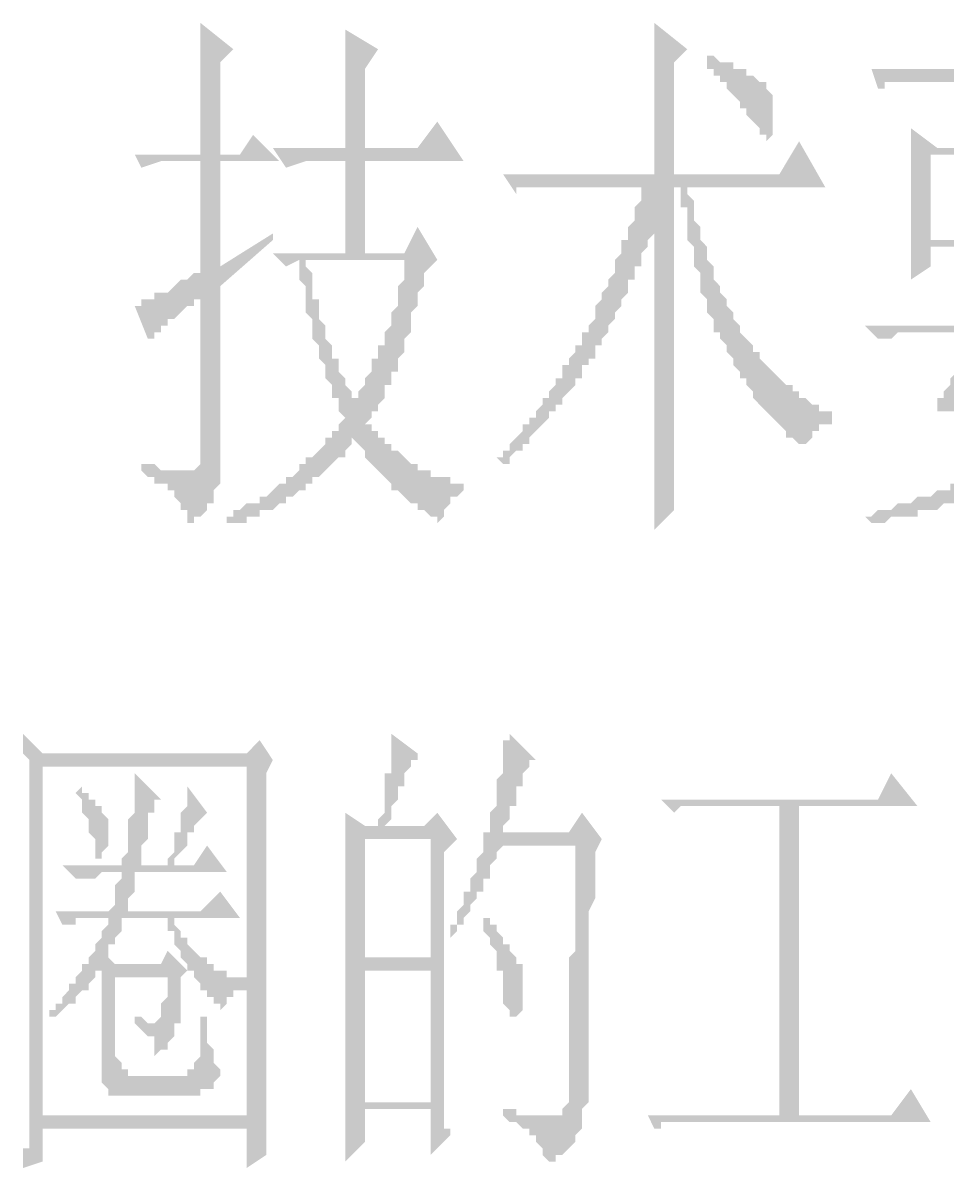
# Model space of a CAD drawing. Header units: millimetres. Extents: x 0 to 275, y 0 to 194.
# Drawn here: x 205.99 to 214.92, y 119.3 to 130.34 of the extents above; entities that cross this region are included whole.
import ezdxf

# ---------------------------------------------------------------- set-up
doc = ezdxf.new("R2010")
doc.units = ezdxf.units.MM

msp = doc.modelspace()

# ---------------------------------------------------------------- hatches: boundary and pattern name
h = msp.add_hatch(color=0)
h.paths.add_polyline_path([(209.9945, 128.058333), (209.804, 128.375833), (209.677, 128.121833), (209.296, 128.121833), (209.296, 129.010833), (210.2485, 129.010833), (209.9945, 129.391833), (209.804, 129.137833), (209.296, 129.137833), (209.296, 129.899833), (209.423, 130.090333), (209.1055, 130.280833), (209.1055, 130.217333), (209.1055, 130.153833), (209.1055, 130.090333), (209.1055, 130.026833), (209.1055, 129.963333), (209.1055, 129.899833), (209.1055, 129.836333), (209.1055, 129.772833), (209.1055, 129.709333), (209.1055, 129.645833), (209.1055, 129.582333), (209.1055, 129.518833), (209.1055, 129.455333), (209.1055, 129.391833), (209.1055, 129.328333), (209.1055, 129.264833), (209.1055, 129.201333), (209.1055, 129.137833), (208.407, 129.137833), (208.534, 128.947333), (208.7245, 129.010833), (209.1055, 129.010833), (209.1055, 128.121833), (208.407, 128.121833), (208.534, 127.994833), (208.661, 128.058333), (208.661, 127.994833), (208.661, 127.931333), (208.661, 127.867833), (208.7245, 127.804333), (208.7245, 127.740833), (208.7245, 127.677333), (208.7245, 127.613833), (208.7245, 127.550333), (208.788, 127.486833), (208.788, 127.423333), (208.788, 127.359833), (208.788, 127.296333), (208.8515, 127.232833), (208.8515, 127.169333), (208.8515, 127.105833), (208.915, 127.042333), (208.915, 126.978833), (208.915, 126.915333), (208.9785, 126.851833), (208.9785, 126.788333), (208.9785, 126.724833), (209.042, 126.724833), (209.042, 126.661333), (209.042, 126.597833), (209.1055, 126.534333), (209.042, 126.470833), (209.042, 126.407333), (208.9785, 126.407333), (208.9785, 126.343833), (208.915, 126.343833), (208.915, 126.280333), (208.8515, 126.216833), (208.788, 126.153333), (208.7245, 126.153333), (208.7245, 126.089833), (208.661, 126.089833), (208.661, 126.026333), (208.5975, 125.962833), (208.534, 125.962833), (208.534, 125.899333), (208.4705, 125.899333), (208.407, 125.835833), (208.3435, 125.772333), (208.28, 125.772333), (208.28, 125.708833), (208.2165, 125.708833), (208.153, 125.708833), (208.0895, 125.645333), (208.026, 125.645333), (208.026, 125.581833), (207.9625, 125.581833), (207.9625, 125.518333), (208.026, 125.518333), (208.0895, 125.518333), (208.153, 125.518333), (208.153, 125.581833), (208.2165, 125.581833), (208.28, 125.581833), (208.28, 125.645333), (208.3435, 125.645333), (208.407, 125.645333), (208.4705, 125.708833), (208.534, 125.708833), (208.534, 125.772333), (208.5975, 125.772333), (208.661, 125.835833), (208.7245, 125.835833), (208.7245, 125.899333), (208.788, 125.899333), (208.788, 125.962833), (208.8515, 125.962833), (208.915, 126.026333), (208.9785, 126.089833), (209.042, 126.153333), (209.1055, 126.153333), (209.1055, 126.216833), (209.169, 126.280333), (209.169, 126.343833), (209.2325, 126.280333), (209.296, 126.216833), (209.296, 126.153333), (209.3595, 126.089833), (209.423, 126.026333), (209.4865, 125.962833), (209.55, 125.899333), (209.55, 125.835833), (209.6135, 125.835833), (209.677, 125.772333), (209.7405, 125.708833), (209.804, 125.708833), (209.804, 125.645333), (209.8675, 125.645333), (209.931, 125.581833), (209.9945, 125.581833), (209.9945, 125.518333), (210.058, 125.581833), (210.058, 125.645333), (210.1215, 125.708833), (210.1215, 125.772333), (210.185, 125.772333), (210.2485, 125.835833), (210.2485, 125.899333), (210.185, 125.899333), (210.1215, 125.899333), (210.1215, 125.962833), (210.058, 125.962833), (209.9945, 125.962833), (209.931, 125.962833), (209.931, 126.026333), (209.8675, 126.026333), (209.804, 126.026333), (209.804, 126.089833), (209.7405, 126.089833), (209.677, 126.153333), (209.6135, 126.216833), (209.55, 126.216833), (209.55, 126.280333), (209.4865, 126.280333), (209.4865, 126.343833), (209.423, 126.343833), (209.423, 126.407333), (209.3595, 126.407333), (209.3595, 126.470833), (209.296, 126.470833), (209.3595, 126.534333), (209.3595, 126.597833), (209.423, 126.597833), (209.423, 126.661333), (209.4865, 126.724833), (209.4865, 126.788333), (209.4865, 126.851833), (209.55, 126.851833), (209.55, 126.915333), (209.55, 126.978833), (209.6135, 126.978833), (209.6135, 127.042333), (209.6135, 127.105833), (209.677, 127.169333), (209.677, 127.232833), (209.677, 127.296333), (209.7405, 127.359833), (209.7405, 127.423333), (209.7405, 127.486833), (209.7405, 127.550333), (209.804, 127.613833), (209.804, 127.677333), (209.804, 127.740833), (209.8675, 127.804333), (209.8675, 127.867833), (209.8675, 127.931333)])
h.paths.add_polyline_path([(208.7245, 128.058333), (209.677, 128.058333), (209.677, 127.994833), (209.677, 127.931333), (209.677, 127.867833), (209.6135, 127.804333), (209.6135, 127.740833), (209.6135, 127.677333), (209.6135, 127.613833), (209.55, 127.550333), (209.55, 127.486833), (209.55, 127.423333), (209.4865, 127.359833), (209.4865, 127.296333), (209.4865, 127.232833), (209.423, 127.232833), (209.423, 127.169333), (209.423, 127.105833), (209.3595, 127.105833), (209.3595, 127.042333), (209.3595, 126.978833), (209.296, 126.915333), (209.296, 126.851833), (209.2325, 126.788333), (209.2325, 126.724833), (209.169, 126.724833), (209.169, 126.788333), (209.1055, 126.851833), (209.1055, 126.915333), (209.042, 126.978833), (209.042, 127.042333), (209.042, 127.105833), (208.9785, 127.105833), (208.9785, 127.169333), (208.9785, 127.232833), (208.915, 127.296333), (208.915, 127.359833), (208.915, 127.423333), (208.8515, 127.486833), (208.8515, 127.550333), (208.8515, 127.613833), (208.8515, 127.677333), (208.788, 127.677333), (208.788, 127.740833), (208.788, 127.804333), (208.788, 127.867833), (208.788, 127.931333), (208.7245, 127.994833)])
h.paths.add_polyline_path([(207.0735, 127.613833), (207.2005, 127.296333), (207.264, 127.296333), (207.264, 127.359833), (207.3275, 127.359833), (207.3275, 127.423333), (207.391, 127.423333), (207.391, 127.486833), (207.4545, 127.486833), (207.518, 127.550333), (207.5815, 127.613833), (207.645, 127.613833), (207.645, 127.677333), (207.7085, 127.677333), (207.7085, 126.153333), (207.7085, 126.089833), (207.645, 126.026333), (207.5815, 126.026333), (207.518, 126.026333), (207.4545, 126.026333), (207.391, 126.026333), (207.3275, 126.026333), (207.264, 126.089833), (207.2005, 126.089833), (207.137, 126.089833), (207.137, 126.026333), (207.2005, 125.962833), (207.264, 125.962833), (207.264, 125.899333), (207.3275, 125.899333), (207.391, 125.899333), (207.391, 125.835833), (207.4545, 125.835833), (207.4545, 125.772333), (207.518, 125.708833), (207.518, 125.645333), (207.5815, 125.645333), (207.5815, 125.581833), (207.5815, 125.518333), (207.645, 125.518333), (207.645, 125.581833), (207.7085, 125.581833), (207.772, 125.645333), (207.772, 125.708833), (207.8355, 125.708833), (207.8355, 125.772333), (207.8355, 125.835833), (207.899, 125.899333), (207.899, 125.962833), (207.899, 126.026333), (207.899, 126.089833), (207.899, 127.804333), (208.407, 128.248833), (208.407, 128.312333), (207.899, 127.994833), (207.899, 129.010833), (208.4705, 129.010833), (208.2165, 129.264833), (208.0895, 129.074333), (207.899, 129.074333), (207.899, 129.963333), (208.026, 130.090333), (207.7085, 130.344333), (207.7085, 130.280833), (207.7085, 130.217333), (207.7085, 130.153833), (207.7085, 130.090333), (207.7085, 130.026833), (207.7085, 129.963333), (207.7085, 129.899833), (207.7085, 129.836333), (207.7085, 129.772833), (207.7085, 129.709333), (207.7085, 129.645833), (207.7085, 129.582333), (207.7085, 129.518833), (207.7085, 129.455333), (207.7085, 129.391833), (207.7085, 129.328333), (207.7085, 129.264833), (207.7085, 129.201333), (207.7085, 129.137833), (207.7085, 129.074333), (207.0735, 129.074333), (207.137, 128.947333), (207.3275, 129.010833), (207.7085, 129.010833), (207.7085, 127.931333), (207.645, 127.931333), (207.5815, 127.867833), (207.518, 127.867833), (207.4545, 127.804333), (207.391, 127.740833), (207.3275, 127.740833), (207.264, 127.740833), (207.264, 127.677333), (207.2005, 127.677333), (207.137, 127.677333), (207.137, 127.613833)])
h = msp.add_hatch(color=0)
h.paths.add_polyline_path([(212.598, 129.963333), (212.598, 129.899833), (212.6615, 129.899833), (212.6615, 129.836333), (212.725, 129.836333), (212.725, 129.772833), (212.7885, 129.772833), (212.7885, 129.709333), (212.852, 129.645833), (212.9155, 129.582333), (212.9155, 129.518833), (212.979, 129.518833), (212.979, 129.455333), (213.0425, 129.391833), (213.106, 129.328333), (213.106, 129.264833), (213.1695, 129.264833), (213.1695, 129.201333), (213.233, 129.264833), (213.233, 129.328333), (213.233, 129.391833), (213.233, 129.455333), (213.233, 129.518833), (213.233, 129.582333), (213.233, 129.645833), (213.1695, 129.709333), (213.1695, 129.772833), (213.106, 129.772833), (213.0425, 129.836333), (212.979, 129.836333), (212.979, 129.899833), (212.9155, 129.899833), (212.852, 129.899833), (212.852, 129.963333), (212.7885, 129.963333), (212.725, 129.963333), (212.6615, 130.026833), (212.598, 130.026833)])
h.paths.add_polyline_path([(212.09, 128.883833), (210.6295, 128.883833), (210.7565, 128.693333), (210.7565, 128.756833), (210.82, 128.756833), (210.8835, 128.756833), (210.947, 128.756833), (211.0105, 128.756833), (211.963, 128.756833), (211.963, 128.693333), (211.963, 128.629833), (211.8995, 128.566333), (211.8995, 128.502833), (211.8995, 128.439333), (211.836, 128.375833), (211.836, 128.312333), (211.836, 128.248833), (211.7725, 128.248833), (211.7725, 128.185333), (211.7725, 128.121833), (211.709, 128.058333), (211.709, 127.994833), (211.709, 127.931333), (211.6455, 127.867833), (211.6455, 127.804333), (211.582, 127.740833), (211.582, 127.677333), (211.5185, 127.613833), (211.5185, 127.550333), (211.5185, 127.486833), (211.455, 127.423333), (211.455, 127.359833), (211.3915, 127.359833), (211.3915, 127.296333), (211.3915, 127.232833), (211.328, 127.232833), (211.328, 127.169333), (211.2645, 127.105833), (211.2645, 127.042333), (211.201, 127.042333), (211.201, 126.978833), (211.201, 126.915333), (211.1375, 126.915333), (211.1375, 126.851833), (211.074, 126.788333), (211.074, 126.724833), (211.0105, 126.724833), (211.0105, 126.661333), (210.947, 126.597833), (210.947, 126.534333), (210.8835, 126.534333), (210.8835, 126.470833), (210.82, 126.470833), (210.82, 126.407333), (210.7565, 126.343833), (210.693, 126.280333), (210.693, 126.216833), (210.6295, 126.216833), (210.6295, 126.153333), (210.566, 126.153333), (210.6295, 126.089833), (210.693, 126.089833), (210.693, 126.153333), (210.7565, 126.216833), (210.82, 126.216833), (210.82, 126.280333), (210.8835, 126.280333), (210.8835, 126.343833), (210.947, 126.407333), (211.0105, 126.470833), (211.074, 126.534333), (211.074, 126.597833), (211.1375, 126.597833), (211.1375, 126.661333), (211.201, 126.661333), (211.201, 126.724833), (211.2645, 126.788333), (211.328, 126.851833), (211.328, 126.915333), (211.3915, 126.915333), (211.3915, 126.978833), (211.3915, 127.042333), (211.455, 127.042333), (211.455, 127.105833), (211.5185, 127.105833), (211.5185, 127.169333), (211.5185, 127.232833), (211.582, 127.232833), (211.582, 127.296333), (211.6455, 127.359833), (211.6455, 127.423333), (211.709, 127.486833), (211.709, 127.550333), (211.7725, 127.613833), (211.7725, 127.677333), (211.836, 127.740833), (211.836, 127.804333), (211.836, 127.867833), (211.8995, 127.867833), (211.8995, 127.931333), (211.8995, 127.994833), (211.963, 127.994833), (211.963, 128.058333), (211.963, 128.121833), (212.0265, 128.185333), (212.0265, 128.248833), (212.09, 128.312333), (212.09, 128.375833), (212.09, 128.248833), (212.09, 128.185333), (212.09, 128.121833), (212.09, 128.058333), (212.09, 127.994833), (212.09, 127.931333), (212.09, 127.867833), (212.09, 127.804333), (212.09, 127.740833), (212.09, 127.677333), (212.09, 127.613833), (212.09, 127.550333), (212.09, 127.486833), (212.09, 127.423333), (212.09, 127.359833), (212.09, 127.296333), (212.09, 127.232833), (212.09, 127.169333), (212.09, 127.105833), (212.09, 127.042333), (212.09, 126.978833), (212.09, 126.915333), (212.09, 126.851833), (212.09, 126.788333), (212.09, 126.724833), (212.09, 126.661333), (212.09, 126.597833), (212.09, 126.534333), (212.09, 126.470833), (212.09, 126.407333), (212.09, 126.343833), (212.09, 126.280333), (212.09, 126.216833), (212.09, 126.153333), (212.09, 126.089833), (212.09, 126.026333), (212.09, 125.962833), (212.09, 125.899333), (212.09, 125.835833), (212.09, 125.772333), (212.09, 125.708833), (212.09, 125.645333), (212.09, 125.581833), (212.09, 125.518333), (212.09, 125.454833), (212.2805, 125.645333), (212.2805, 125.708833), (212.2805, 125.772333), (212.2805, 125.835833), (212.2805, 125.899333), (212.2805, 125.962833), (212.2805, 126.026333), (212.2805, 126.089833), (212.2805, 126.153333), (212.2805, 126.216833), (212.2805, 126.280333), (212.2805, 126.343833), (212.2805, 126.407333), (212.2805, 126.470833), (212.2805, 126.534333), (212.2805, 126.597833), (212.2805, 126.661333), (212.2805, 126.724833), (212.2805, 126.788333), (212.2805, 126.851833), (212.2805, 126.915333), (212.2805, 126.978833), (212.2805, 127.042333), (212.2805, 127.105833), (212.2805, 127.232833), (212.2805, 127.296333), (212.2805, 127.359833), (212.2805, 127.423333), (212.2805, 127.486833), (212.2805, 127.550333), (212.2805, 127.613833), (212.2805, 127.677333), (212.2805, 127.804333), (212.2805, 127.867833), (212.2805, 127.931333), (212.2805, 127.994833), (212.2805, 128.121833), (212.2805, 128.185333), (212.2805, 128.248833), (212.2805, 128.375833), (212.2805, 128.439333), (212.2805, 128.502833), (212.2805, 128.629833), (212.2805, 128.693333), (212.2805, 128.756833), (212.344, 128.756833), (212.344, 128.693333), (212.344, 128.629833), (212.344, 128.566333), (212.4075, 128.566333), (212.4075, 128.502833), (212.4075, 128.439333), (212.4075, 128.375833), (212.4075, 128.312333), (212.4075, 128.248833), (212.471, 128.185333), (212.471, 128.121833), (212.471, 128.058333), (212.471, 127.994833), (212.5345, 127.931333), (212.5345, 127.867833), (212.5345, 127.804333), (212.5345, 127.740833), (212.598, 127.677333), (212.598, 127.613833), (212.598, 127.550333), (212.6615, 127.486833), (212.6615, 127.423333), (212.6615, 127.359833), (212.725, 127.359833), (212.725, 127.296333), (212.7885, 127.232833), (212.7885, 127.169333), (212.852, 127.105833), (212.852, 127.042333), (212.9155, 126.978833), (212.9155, 126.915333), (212.979, 126.915333), (212.979, 126.851833), (213.0425, 126.788333), (213.0425, 126.724833), (213.106, 126.661333), (213.1695, 126.597833), (213.233, 126.534333), (213.2965, 126.470833), (213.36, 126.407333), (213.36, 126.343833), (213.4235, 126.343833), (213.487, 126.280333), (213.5505, 126.280333), (213.5505, 126.216833), (213.5505, 126.280333), (213.614, 126.343833), (213.614, 126.407333), (213.6775, 126.407333), (213.6775, 126.470833), (213.741, 126.470833), (213.8045, 126.470833), (213.8045, 126.534333), (213.8045, 126.597833), (213.741, 126.597833), (213.6775, 126.597833), (213.6775, 126.661333), (213.614, 126.661333), (213.5505, 126.724833), (213.487, 126.724833), (213.487, 126.788333), (213.4235, 126.788333), (213.4235, 126.851833), (213.36, 126.851833), (213.2965, 126.915333), (213.233, 126.978833), (213.1695, 127.042333), (213.106, 127.105833), (213.106, 127.169333), (213.0425, 127.169333), (213.0425, 127.232833), (212.979, 127.296333), (212.9155, 127.359833), (212.9155, 127.423333), (212.852, 127.486833), (212.852, 127.550333), (212.7885, 127.613833), (212.7885, 127.677333), (212.725, 127.740833), (212.725, 127.804333), (212.6615, 127.867833), (212.6615, 127.931333), (212.6615, 127.994833), (212.598, 128.058333), (212.598, 128.121833), (212.598, 128.185333), (212.5345, 128.248833), (212.5345, 128.312333), (212.5345, 128.375833), (212.471, 128.439333), (212.471, 128.502833), (212.471, 128.566333), (212.471, 128.629833), (212.4075, 128.693333), (212.4075, 128.756833), (213.741, 128.756833), (213.487, 129.201333), (213.2965, 128.883833), (212.2805, 128.883833), (212.2805, 129.963333), (212.4075, 130.090333), (212.09, 130.344333), (212.09, 130.280833), (212.09, 130.217333), (212.09, 130.153833), (212.09, 130.090333), (212.09, 130.026833), (212.09, 129.963333), (212.09, 129.899833), (212.09, 129.836333), (212.09, 129.772833), (212.09, 129.709333), (212.09, 129.645833), (212.09, 129.582333), (212.09, 129.518833), (212.09, 129.455333), (212.09, 129.391833), (212.09, 129.328333), (212.09, 129.264833), (212.09, 129.201333), (212.09, 129.137833), (212.09, 129.074333), (212.09, 129.010833), (212.09, 128.947333)])
h = msp.add_hatch(color=0)
h.paths.add_polyline_path([(215.4555, 129.772833), (215.9635, 129.772833), (215.9635, 129.137833), (215.4555, 129.137833)])
h.paths.add_polyline_path([(214.757, 129.074333), (215.265, 129.074333), (215.265, 128.248833), (214.757, 128.248833)])
h.paths.add_polyline_path([(215.4555, 129.074333), (215.9635, 129.074333), (215.9635, 128.248833), (215.4555, 128.248833)])
h.paths.add_polyline_path([(216.154, 129.074333), (216.662, 129.074333), (216.662, 128.248833), (216.154, 128.248833)])
h.paths.add_polyline_path([(214.1855, 129.899833), (214.249, 129.709333), (214.3125, 129.709333), (214.3125, 129.772833), (214.376, 129.772833), (214.4395, 129.772833), (214.503, 129.772833), (214.5665, 129.772833), (215.265, 129.772833), (215.265, 129.137833), (214.8205, 129.137833), (214.5665, 129.328333), (214.5665, 129.264833), (214.5665, 129.201333), (214.5665, 129.137833), (214.5665, 129.074333), (214.5665, 129.010833), (214.5665, 128.947333), (214.5665, 128.883833), (214.5665, 128.820333), (214.5665, 128.756833), (214.5665, 128.693333), (214.5665, 128.629833), (214.5665, 128.566333), (214.5665, 128.502833), (214.5665, 128.439333), (214.5665, 128.375833), (214.5665, 128.312333), (214.5665, 128.248833), (214.5665, 128.185333), (214.5665, 128.121833), (214.5665, 128.058333), (214.5665, 127.994833), (214.5665, 127.931333), (214.5665, 127.867833), (214.757, 127.994833), (214.757, 128.185333), (216.662, 128.185333), (216.662, 127.931333), (216.8525, 128.058333), (216.8525, 128.121833), (216.8525, 128.185333), (216.8525, 128.248833), (216.8525, 128.312333), (216.8525, 128.375833), (216.8525, 128.439333), (216.8525, 128.502833), (216.8525, 128.566333), (216.8525, 128.629833), (216.8525, 128.693333), (216.8525, 128.756833), (216.8525, 128.820333), (216.8525, 128.883833), (216.8525, 128.947333), (216.9795, 129.074333), (216.7255, 129.391833), (216.5985, 129.137833), (216.154, 129.137833), (216.154, 129.772833), (217.2335, 129.772833), (216.916, 130.217333), (216.7255, 129.899833)])
h.paths.add_polyline_path([(215.3285, 127.359833), (216.2175, 127.359833), (216.2175, 127.296333), (216.154, 127.232833), (216.154, 127.169333), (216.154, 127.105833), (216.0905, 127.042333), (216.0905, 126.978833), (216.0905, 126.915333), (216.027, 126.915333), (216.027, 126.851833), (216.027, 126.788333), (215.9635, 126.788333), (215.9635, 126.724833), (215.9635, 126.661333), (215.9, 126.661333), (215.9, 126.597833), (215.8365, 126.534333), (215.773, 126.597833), (215.7095, 126.597833), (215.646, 126.597833), (215.5825, 126.597833), (215.519, 126.597833), (215.4555, 126.597833), (215.392, 126.597833), (215.392, 126.661333), (215.3285, 126.661333), (215.265, 126.661333), (215.2015, 126.661333), (215.138, 126.661333), (215.0745, 126.661333), (215.0745, 126.724833), (215.0745, 126.788333), (215.138, 126.851833), (215.138, 126.915333), (215.2015, 126.915333), (215.2015, 126.978833), (215.2015, 127.042333), (215.265, 127.105833), (215.265, 127.169333), (215.3285, 127.232833), (215.3285, 127.296333)])
h.paths.add_polyline_path([(215.392, 128.121833), (215.392, 128.058333), (215.3285, 127.994833), (215.3285, 127.931333), (215.3285, 127.867833), (215.3285, 127.804333), (215.265, 127.740833), (215.265, 127.677333), (215.265, 127.613833), (215.2015, 127.550333), (215.2015, 127.486833), (215.2015, 127.423333), (214.122, 127.423333), (214.249, 127.296333), (214.3125, 127.296333), (214.376, 127.296333), (214.4395, 127.359833), (214.503, 127.359833), (215.138, 127.359833), (215.138, 127.296333), (215.0745, 127.232833), (215.0745, 127.169333), (215.011, 127.105833), (215.011, 127.042333), (215.011, 126.978833), (214.9475, 126.915333), (214.9475, 126.851833), (214.884, 126.788333), (214.884, 126.724833), (214.8205, 126.724833), (214.8205, 126.661333), (214.8205, 126.597833), (214.884, 126.597833), (214.9475, 126.597833), (215.011, 126.597833), (215.011, 126.534333), (215.0745, 126.534333), (215.138, 126.534333), (215.2015, 126.534333), (215.265, 126.534333), (215.3285, 126.470833), (215.392, 126.470833), (215.4555, 126.470833), (215.519, 126.470833), (215.5825, 126.470833), (215.646, 126.407333), (215.7095, 126.407333), (215.773, 126.407333), (215.7095, 126.407333), (215.7095, 126.343833), (215.646, 126.343833), (215.646, 126.280333), (215.5825, 126.280333), (215.5825, 126.216833), (215.519, 126.216833), (215.4555, 126.153333), (215.392, 126.089833), (215.3285, 126.089833), (215.265, 126.026333), (215.2015, 126.026333), (215.2015, 125.962833), (215.138, 125.962833), (215.0745, 125.962833), (215.0745, 125.899333), (215.011, 125.899333), (214.9475, 125.899333), (214.9475, 125.835833), (214.884, 125.835833), (214.8205, 125.835833), (214.757, 125.772333), (214.6935, 125.772333), (214.63, 125.772333), (214.5665, 125.708833), (214.503, 125.708833), (214.4395, 125.708833), (214.376, 125.645333), (214.3125, 125.645333), (214.249, 125.645333), (214.1855, 125.581833), (214.122, 125.581833), (214.1855, 125.518333), (214.249, 125.518333), (214.3125, 125.518333), (214.376, 125.581833), (214.4395, 125.581833), (214.503, 125.581833), (214.5665, 125.581833), (214.63, 125.581833), (214.63, 125.645333), (214.6935, 125.645333), (214.757, 125.645333), (214.8205, 125.645333), (214.884, 125.708833), (214.9475, 125.708833), (215.011, 125.708833), (215.0745, 125.708833), (215.0745, 125.772333), (215.138, 125.772333), (215.2015, 125.772333), (215.265, 125.835833), (215.3285, 125.835833), (215.392, 125.899333), (215.4555, 125.899333), (215.519, 125.899333), (215.519, 125.962833), (215.5825, 125.962833), (215.646, 126.026333), (215.7095, 126.026333), (215.7095, 126.089833), (215.773, 126.089833), (215.8365, 126.153333), (215.8365, 126.216833), (215.9, 126.216833), (215.9635, 126.280333), (216.027, 126.280333), (216.027, 126.216833), (216.0905, 126.216833), (216.154, 126.153333), (216.2175, 126.153333), (216.281, 126.089833), (216.3445, 126.089833), (216.408, 126.026333), (216.4715, 126.026333), (216.4715, 125.962833), (216.535, 125.962833), (216.5985, 125.899333), (216.662, 125.835833), (216.7255, 125.772333), (216.789, 125.772333), (216.789, 125.708833), (216.8525, 125.708833), (216.8525, 125.645333), (216.916, 125.645333), (216.916, 125.708833), (216.916, 125.772333), (216.916, 125.835833), (216.916, 125.899333), (216.916, 125.962833), (216.916, 126.026333), (216.8525, 126.089833), (216.789, 126.153333), (216.7255, 126.216833), (216.662, 126.216833), (216.662, 126.280333), (216.5985, 126.280333), (216.535, 126.280333), (216.4715, 126.343833), (216.408, 126.343833), (216.3445, 126.407333), (216.281, 126.407333), (216.2175, 126.407333), (216.2175, 126.470833), (216.154, 126.470833), (216.0905, 126.470833), (216.0905, 126.534333), (216.0905, 126.597833), (216.154, 126.597833), (216.154, 126.661333), (216.2175, 126.724833), (216.2175, 126.788333), (216.281, 126.851833), (216.281, 126.915333), (216.281, 126.978833), (216.3445, 127.042333), (216.3445, 127.105833), (216.408, 127.169333), (216.408, 127.232833), (216.408, 127.296333), (216.408, 127.359833), (217.297, 127.359833), (216.9795, 127.740833), (216.7255, 127.423333), (215.392, 127.423333), (215.392, 127.486833), (215.4555, 127.550333), (215.4555, 127.613833), (215.519, 127.677333), (215.519, 127.740833), (215.5825, 127.804333), (215.646, 127.867833)])
h = msp.add_hatch(color=0)
h.paths.add_polyline_path([(205.994, 123.486333), (205.994, 123.422833), (205.994, 123.359333), (205.994, 123.295833), (206.0575, 123.232333), (206.0575, 123.168833), (206.0575, 123.105333), (206.0575, 123.041833), (206.0575, 122.978333), (206.0575, 122.914833), (206.0575, 122.851333), (206.0575, 119.993833), (206.0575, 119.930333), (206.0575, 119.866833), (206.0575, 119.803333), (206.0575, 119.739833), (206.0575, 119.676333), (206.0575, 119.612833), (206.0575, 119.549333), (206.0575, 119.485833), (205.994, 119.485833), (205.994, 119.422333), (205.994, 119.358833), (205.994, 119.295333), (206.1845, 119.358833), (206.1845, 119.676333), (208.153, 119.676333), (208.153, 119.295333), (208.3435, 119.422333), (208.3435, 119.485833), (208.3435, 119.549333), (208.3435, 119.612833), (208.3435, 119.676333), (208.3435, 119.739833), (208.3435, 119.803333), (208.3435, 119.866833), (208.3435, 119.930333), (208.3435, 119.993833), (208.3435, 123.105333), (208.407, 123.232333), (208.28, 123.422833), (208.153, 123.295833), (206.1845, 123.295833)])
h.paths.add_polyline_path([(206.1845, 123.168833), (208.153, 123.168833), (208.153, 119.803333), (206.1845, 119.803333)])
h.paths.add_polyline_path([(206.5655, 122.978333), (206.502, 122.914833), (206.5655, 122.851333), (206.5655, 122.787833), (206.5655, 122.724333), (206.629, 122.660833), (206.629, 122.597333), (206.629, 122.533833), (206.6925, 122.470333), (206.6925, 122.406833), (206.6925, 122.343333), (206.6925, 122.279833), (206.756, 122.279833), (206.756, 122.343333), (206.8195, 122.406833), (206.8195, 122.470333), (206.8195, 122.533833), (206.8195, 122.597333), (206.8195, 122.660833), (206.756, 122.724333), (206.756, 122.787833), (206.6925, 122.787833), (206.6925, 122.851333), (206.629, 122.851333), (206.629, 122.914833), (206.5655, 122.914833)])
h.paths.add_polyline_path([(206.8195, 121.771833), (206.3115, 121.771833), (206.375, 121.644833), (206.4385, 121.644833), (206.502, 121.644833), (206.502, 121.708333), (206.5655, 121.708333), (206.629, 121.708333), (206.8195, 121.708333), (206.8195, 121.644833), (206.756, 121.581333), (206.756, 121.517833), (206.6925, 121.454333), (206.6925, 121.390833), (206.629, 121.327333), (206.629, 121.263833), (206.5655, 121.263833), (206.5655, 121.200333), (206.502, 121.136833), (206.502, 121.073333), (206.4385, 121.073333), (206.4385, 121.009833), (206.375, 120.946333), (206.375, 120.882833), (206.3115, 120.882833), (206.3115, 120.819333), (206.248, 120.819333), (206.248, 120.755833), (206.3115, 120.755833), (206.375, 120.819333), (206.4385, 120.882833), (206.502, 120.882833), (206.502, 120.946333), (206.5655, 121.009833), (206.629, 121.009833), (206.629, 121.073333), (206.6925, 121.136833), (206.6925, 121.200333), (206.756, 121.200333), (206.756, 120.374833), (206.756, 120.311333), (206.756, 120.247833), (206.756, 120.184333), (206.756, 120.120833), (206.8195, 120.057333), (206.8195, 119.993833), (206.883, 119.993833), (207.645, 119.993833), (207.7085, 119.993833), (207.7085, 120.057333), (207.772, 120.057333), (207.8355, 120.057333), (207.8355, 120.120833), (207.899, 120.184333), (207.899, 120.247833), (207.8355, 120.311333), (207.8355, 120.374833), (207.8355, 120.438333), (207.772, 120.501833), (207.772, 120.565333), (207.772, 120.628833), (207.772, 120.692333), (207.772, 120.755833), (207.7085, 120.755833), (207.7085, 120.692333), (207.7085, 120.628833), (207.7085, 120.565333), (207.7085, 120.501833), (207.7085, 120.438333), (207.7085, 120.374833), (207.645, 120.311333), (207.645, 120.247833), (207.5815, 120.247833), (207.5815, 120.184333), (207.01, 120.184333), (207.01, 120.247833), (206.9465, 120.247833), (206.9465, 120.311333), (206.883, 120.374833), (206.883, 120.438333), (206.883, 121.136833), (207.391, 121.136833), (207.391, 121.073333), (207.391, 121.009833), (207.391, 120.946333), (207.3275, 120.882833), (207.3275, 120.819333), (207.3275, 120.755833), (207.264, 120.692333), (207.2005, 120.692333), (207.137, 120.755833), (207.0735, 120.755833), (207.0735, 120.692333), (207.137, 120.628833), (207.2005, 120.565333), (207.264, 120.565333), (207.264, 120.501833), (207.264, 120.438333), (207.264, 120.374833), (207.3275, 120.438333), (207.391, 120.438333), (207.391, 120.501833), (207.4545, 120.565333), (207.4545, 120.628833), (207.4545, 120.692333), (207.518, 120.692333), (207.518, 120.755833), (207.518, 120.819333), (207.518, 120.882833), (207.518, 120.946333), (207.518, 121.009833), (207.518, 121.073333), (207.518, 121.136833), (207.5815, 121.200333), (207.391, 121.390833), (207.3275, 121.263833), (206.883, 121.263833), (206.8195, 121.327333), (206.8195, 121.390833), (206.8195, 121.454333), (206.883, 121.454333), (206.883, 121.517833), (206.9465, 121.581333), (206.9465, 121.644833), (206.9465, 121.708333), (207.391, 121.708333), (207.391, 121.644833), (207.391, 121.581333), (207.4545, 121.581333), (207.4545, 121.517833), (207.4545, 121.454333), (207.518, 121.390833), (207.518, 121.327333), (207.5815, 121.263833), (207.5815, 121.200333), (207.645, 121.200333), (207.645, 121.136833), (207.7085, 121.073333), (207.7085, 121.009833), (207.772, 121.009833), (207.772, 120.946333), (207.8355, 120.946333), (207.8355, 120.882833), (207.899, 120.882833), (207.899, 120.819333), (207.9625, 120.882833), (207.9625, 120.946333), (208.026, 120.946333), (208.026, 121.009833), (208.0895, 121.009833), (208.153, 121.009833), (208.153, 121.136833), (208.0895, 121.136833), (208.026, 121.136833), (207.9625, 121.136833), (207.9625, 121.200333), (207.899, 121.200333), (207.8355, 121.200333), (207.8355, 121.263833), (207.772, 121.263833), (207.772, 121.327333), (207.7085, 121.327333), (207.645, 121.390833), (207.5815, 121.454333), (207.5815, 121.517833), (207.518, 121.517833), (207.518, 121.581333), (207.4545, 121.644833), (207.4545, 121.708333), (208.0895, 121.708333), (207.899, 121.962333), (207.7085, 121.771833), (207.01, 121.771833), (207.01, 121.835333), (207.01, 121.898833), (207.0735, 121.962333), (207.0735, 122.025833), (207.0735, 122.089333), (207.0735, 122.152833), (207.9625, 122.152833), (207.772, 122.406833), (207.645, 122.216333), (207.4545, 122.216333), (207.4545, 122.279833), (207.518, 122.343333), (207.5815, 122.406833), (207.5815, 122.470333), (207.5815, 122.533833), (207.645, 122.533833), (207.645, 122.597333), (207.7085, 122.660833), (207.772, 122.724333), (207.5815, 122.978333), (207.5815, 122.914833), (207.5815, 122.851333), (207.5815, 122.787833), (207.518, 122.724333), (207.518, 122.660833), (207.518, 122.597333), (207.518, 122.533833), (207.4545, 122.533833), (207.4545, 122.470333), (207.4545, 122.406833), (207.4545, 122.343333), (207.391, 122.279833), (207.391, 122.216333), (207.137, 122.216333), (207.137, 122.279833), (207.137, 122.343333), (207.137, 122.406833), (207.2005, 122.470333), (207.2005, 122.533833), (207.2005, 122.597333), (207.2005, 122.660833), (207.2005, 122.724333), (207.264, 122.724333), (207.264, 122.787833), (207.264, 122.851333), (207.3275, 122.851333), (207.0735, 123.105333), (207.0735, 123.041833), (207.0735, 122.978333), (207.0735, 122.914833), (207.0735, 122.851333), (207.0735, 122.787833), (207.0735, 122.724333), (207.01, 122.660833), (207.01, 122.597333), (207.01, 122.533833), (207.01, 122.470333), (207.01, 122.406833), (207.01, 122.343333), (206.9465, 122.279833), (206.9465, 122.216333), (206.375, 122.216333), (206.502, 122.089333), (206.5655, 122.089333), (206.629, 122.089333), (206.6925, 122.089333), (206.756, 122.152833), (206.9465, 122.152833), (206.9465, 122.089333), (206.883, 122.025833), (206.883, 121.962333), (206.883, 121.898833), (206.883, 121.835333)])
h = msp.add_hatch(color=0)
h.paths.add_polyline_path([(209.296, 122.470333), (209.931, 122.470333), (209.931, 121.327333), (209.296, 121.327333)])
h.paths.add_polyline_path([(209.296, 121.200333), (209.931, 121.200333), (209.931, 119.930333), (209.296, 119.930333)])
h.paths.add_polyline_path([(210.058, 122.343333), (210.185, 122.470333), (209.9945, 122.724333), (209.8675, 122.597333), (209.4865, 122.597333), (209.55, 122.660833), (209.55, 122.724333), (209.55, 122.787833), (209.6135, 122.851333), (209.6135, 122.914833), (209.6135, 122.978333), (209.677, 122.978333), (209.677, 123.041833), (209.677, 123.105333), (209.7405, 123.168833), (209.7405, 123.232333), (209.804, 123.232333), (209.804, 123.295833), (209.55, 123.486333), (209.55, 123.422833), (209.55, 123.359333), (209.55, 123.295833), (209.55, 123.232333), (209.55, 123.168833), (209.55, 123.105333), (209.4865, 123.105333), (209.4865, 123.041833), (209.4865, 122.978333), (209.4865, 122.914833), (209.4865, 122.851333), (209.4865, 122.787833), (209.4865, 122.724333), (209.423, 122.660833), (209.423, 122.597333), (209.296, 122.597333), (209.1055, 122.724333), (209.1055, 122.660833), (209.1055, 122.597333), (209.1055, 122.533833), (209.1055, 122.470333), (209.1055, 122.406833), (209.1055, 122.343333), (209.1055, 122.279833), (209.1055, 122.216333), (209.1055, 122.152833), (209.1055, 122.089333), (209.1055, 122.025833), (209.1055, 121.962333), (209.1055, 121.898833), (209.1055, 121.835333), (209.1055, 121.771833), (209.1055, 121.708333), (209.1055, 121.644833), (209.1055, 121.581333), (209.1055, 121.517833), (209.1055, 121.454333), (209.1055, 121.390833), (209.1055, 121.327333), (209.1055, 121.263833), (209.1055, 121.200333), (209.1055, 121.136833), (209.1055, 121.073333), (209.1055, 121.009833), (209.1055, 120.946333), (209.1055, 120.882833), (209.1055, 120.819333), (209.1055, 120.755833), (209.1055, 120.692333), (209.1055, 120.628833), (209.1055, 120.565333), (209.1055, 120.501833), (209.1055, 120.438333), (209.1055, 120.374833), (209.1055, 120.311333), (209.1055, 120.247833), (209.1055, 120.184333), (209.1055, 120.120833), (209.1055, 120.057333), (209.1055, 119.993833), (209.1055, 119.930333), (209.1055, 119.866833), (209.1055, 119.803333), (209.1055, 119.739833), (209.1055, 119.676333), (209.1055, 119.612833), (209.1055, 119.549333), (209.1055, 119.485833), (209.1055, 119.422333), (209.1055, 119.358833), (209.296, 119.549333), (209.296, 119.866833), (209.931, 119.866833), (209.931, 119.422333), (210.1215, 119.612833), (210.1215, 119.676333), (210.058, 119.676333), (210.058, 119.739833), (210.058, 119.803333), (210.058, 119.866833), (210.058, 119.930333), (210.058, 119.993833), (210.058, 120.057333), (210.058, 120.120833), (210.058, 120.184333), (210.058, 120.247833), (210.058, 120.311333), (210.058, 120.374833), (210.058, 120.438333), (210.058, 120.501833), (210.058, 120.565333), (210.058, 120.628833), (210.058, 120.692333), (210.058, 120.755833), (210.058, 120.819333), (210.058, 120.882833), (210.058, 120.946333), (210.058, 121.009833), (210.058, 121.073333), (210.058, 121.136833), (210.058, 121.200333), (210.058, 121.263833), (210.058, 121.327333), (210.058, 121.390833), (210.058, 121.454333), (210.058, 121.517833), (210.058, 121.581333), (210.058, 121.644833), (210.058, 121.708333), (210.058, 121.771833), (210.058, 121.835333), (210.058, 121.898833), (210.058, 121.962333), (210.058, 122.025833), (210.058, 122.089333), (210.058, 122.152833), (210.058, 122.216333), (210.058, 122.279833)])
h.paths.add_polyline_path([(210.693, 123.486333), (210.693, 123.422833), (210.6295, 123.422833), (210.6295, 123.359333), (210.6295, 123.295833), (210.6295, 123.232333), (210.6295, 123.168833), (210.6295, 123.105333), (210.566, 123.041833), (210.566, 122.978333), (210.566, 122.914833), (210.566, 122.851333), (210.566, 122.787833), (210.5025, 122.724333), (210.5025, 122.660833), (210.5025, 122.597333), (210.5025, 122.533833), (210.439, 122.533833), (210.439, 122.470333), (210.439, 122.406833), (210.439, 122.343333), (210.3755, 122.279833), (210.3755, 122.216333), (210.3755, 122.152833), (210.312, 122.089333), (210.312, 122.025833), (210.312, 121.962333), (210.2485, 121.962333), (210.2485, 121.898833), (210.2485, 121.835333), (210.185, 121.771833), (210.185, 121.708333), (210.185, 121.644833), (210.1215, 121.644833), (210.1215, 121.581333), (210.1215, 121.517833), (210.185, 121.581333), (210.185, 121.644833), (210.2485, 121.644833), (210.2485, 121.708333), (210.312, 121.771833), (210.312, 121.835333), (210.3755, 121.898833), (210.3755, 121.962333), (210.439, 121.962333), (210.439, 122.025833), (210.439, 122.089333), (210.5025, 122.089333), (210.5025, 122.152833), (210.5025, 122.216333), (210.566, 122.279833), (210.566, 122.343333), (210.6295, 122.406833), (211.328, 122.406833), (211.328, 122.343333), (211.328, 122.279833), (211.328, 122.216333), (211.328, 122.089333), (211.328, 122.025833), (211.328, 121.962333), (211.328, 121.898833), (211.328, 121.835333), (211.328, 121.771833), (211.328, 121.708333), (211.328, 121.644833), (211.328, 121.581333), (211.328, 121.517833), (211.328, 121.454333), (211.328, 121.390833), (211.2645, 121.327333), (211.2645, 121.263833), (211.2645, 121.200333), (211.2645, 121.136833), (211.2645, 121.073333), (211.2645, 121.009833), (211.2645, 120.946333), (211.2645, 120.882833), (211.2645, 120.819333), (211.2645, 120.755833), (211.2645, 120.692333), (211.2645, 120.628833), (211.2645, 120.565333), (211.2645, 120.501833), (211.2645, 120.438333), (211.2645, 120.374833), (211.2645, 120.311333), (211.2645, 120.247833), (211.2645, 120.184333), (211.2645, 120.120833), (211.2645, 120.057333), (211.2645, 119.993833), (211.2645, 119.930333), (211.201, 119.866833), (211.201, 119.803333), (211.1375, 119.803333), (211.074, 119.803333), (211.0105, 119.803333), (210.947, 119.803333), (210.8835, 119.803333), (210.82, 119.803333), (210.7565, 119.803333), (210.7565, 119.866833), (210.693, 119.866833), (210.6295, 119.866833), (210.6295, 119.803333), (210.693, 119.739833), (210.7565, 119.739833), (210.82, 119.676333), (210.8835, 119.676333), (210.8835, 119.612833), (210.947, 119.612833), (210.947, 119.549333), (211.0105, 119.485833), (211.0105, 119.422333), (211.074, 119.358833), (211.1375, 119.358833), (211.1375, 119.422333), (211.201, 119.422333), (211.2645, 119.485833), (211.328, 119.549333), (211.328, 119.612833), (211.3915, 119.676333), (211.3915, 119.739833), (211.3915, 119.803333), (211.3915, 119.866833), (211.455, 119.930333), (211.455, 119.993833), (211.455, 120.057333), (211.455, 120.120833), (211.455, 120.184333), (211.455, 120.247833), (211.455, 120.311333), (211.455, 120.374833), (211.455, 120.438333), (211.455, 120.501833), (211.455, 120.565333), (211.455, 120.628833), (211.455, 120.692333), (211.455, 120.755833), (211.455, 120.819333), (211.455, 120.882833), (211.455, 120.946333), (211.455, 121.009833), (211.455, 121.073333), (211.455, 121.136833), (211.455, 121.200333), (211.455, 121.263833), (211.455, 121.327333), (211.455, 121.390833), (211.455, 121.454333), (211.455, 121.517833), (211.455, 121.581333), (211.455, 121.644833), (211.455, 121.708333), (211.455, 121.771833), (211.5185, 121.898833), (211.5185, 121.962333), (211.5185, 122.025833), (211.5185, 122.089333), (211.5185, 122.152833), (211.5185, 122.279833), (211.5185, 122.343333), (211.582, 122.470333), (211.3915, 122.724333), (211.2645, 122.533833), (210.6295, 122.533833), (210.6295, 122.597333), (210.693, 122.660833), (210.693, 122.724333), (210.693, 122.787833), (210.7565, 122.787833), (210.7565, 122.851333), (210.7565, 122.914833), (210.7565, 122.978333), (210.82, 122.978333), (210.82, 123.041833), (210.82, 123.105333), (210.8835, 123.168833), (210.8835, 123.232333), (210.947, 123.232333)])
h.paths.add_polyline_path([(210.439, 121.708333), (210.439, 121.644833), (210.439, 121.581333), (210.5025, 121.517833), (210.5025, 121.454333), (210.566, 121.390833), (210.566, 121.327333), (210.566, 121.263833), (210.566, 121.200333), (210.6295, 121.200333), (210.6295, 121.136833), (210.6295, 121.073333), (210.6295, 121.009833), (210.6295, 120.946333), (210.6295, 120.882833), (210.693, 120.819333), (210.693, 120.755833), (210.7565, 120.755833), (210.82, 120.819333), (210.82, 120.882833), (210.82, 120.946333), (210.82, 121.009833), (210.82, 121.073333), (210.82, 121.136833), (210.82, 121.200333), (210.82, 121.263833), (210.7565, 121.263833), (210.7565, 121.327333), (210.693, 121.390833), (210.693, 121.454333), (210.6295, 121.454333), (210.6295, 121.517833), (210.566, 121.581333), (210.566, 121.644833), (210.5025, 121.644833), (210.5025, 121.708333)])
h = msp.add_hatch(color=0)
h.dxf.hatch_style = 2
h.paths.add_polyline_path([(212.1535, 122.851333), (212.2805, 122.724333), (212.344, 122.787833), (212.4075, 122.787833), (212.471, 122.787833), (212.5345, 122.787833), (213.2965, 122.787833), (213.2965, 119.803333), (212.0265, 119.803333), (212.09, 119.676333), (212.1535, 119.676333), (212.1535, 119.739833), (212.217, 119.739833), (212.2805, 119.739833), (212.344, 119.739833), (214.757, 119.739833), (214.5665, 120.057333), (214.376, 119.803333), (213.487, 119.803333), (213.487, 122.787833), (214.63, 122.787833), (214.376, 123.105333), (214.249, 122.851333)])

doc.saveas('drawing.dxf')
